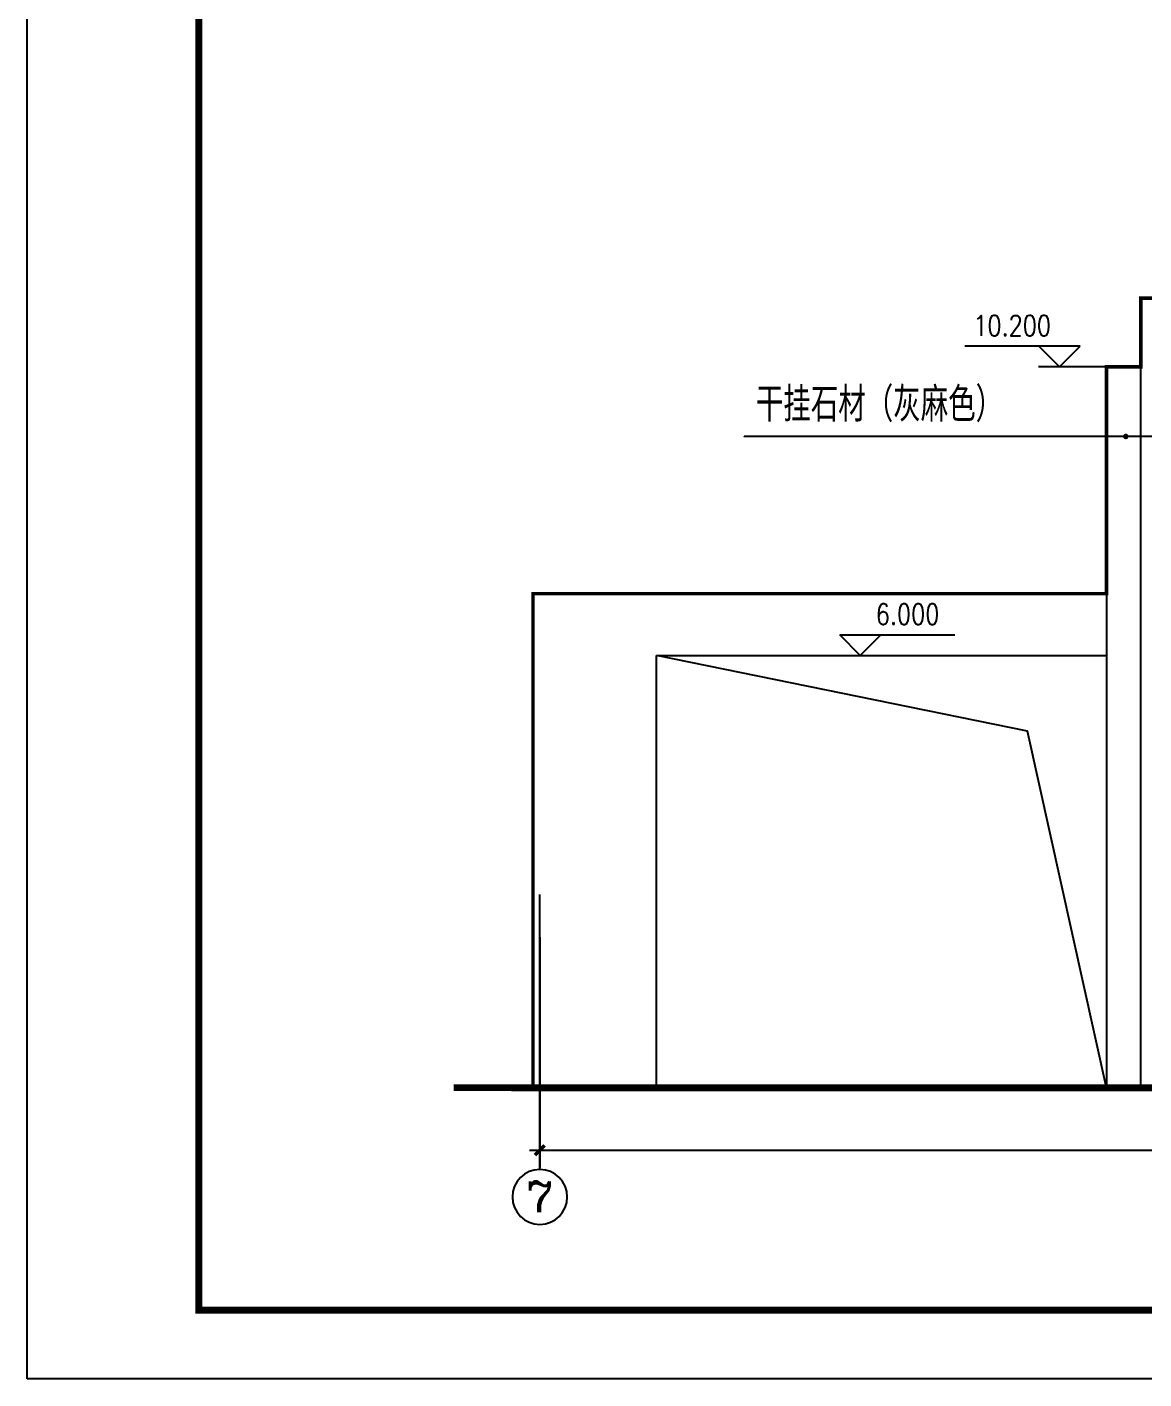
# Model space of a CAD drawing. Extents: x 535358 to 858566, y -185481 to -98609.
# Drawn here: x 774197 to 790458, y -162258 to -142580 of the extents above; entities that cross this region are included whole.
import ezdxf
from ezdxf.enums import TextEntityAlignment as Align

# ---------------------------------------------------------------- set-up
doc = ezdxf.new("R2010")
doc.units = 0
doc.header["$LTSCALE"] = 1000
doc.header["$MEASUREMENT"] = 0
doc.layers.get('0').update_dxf_attribs({"linetype": 'CONTINUOUS'})
doc.layers.get('DEFPOINTS').update_dxf_attribs({"linetype": 'CONTINUOUS'})
for name, color, linetype in [('AXIS', 3, 'CONTINUOUS'), ('AXIS_TEXT', 3, 'CONTINUOUS'), ('E_GROUND', 2, 'CONTINUOUS'), ('E_WALL', 255, 'CONTINUOUS'), ('E_WINDOW', 2, 'CONTINUOUS'), ('LEVL', 3, 'CONTINUOUS'), ('PUB_SYMB', 3, 'CONTINUOUS'), ('PUB_TEXT', 7, 'CONTINUOUS'), ('PUB_TITLE', 4, 'CONTINUOUS')]:
    doc.layers.add(name, color=color, linetype=linetype)
doc.styles.add('-HZTXTSIMPLEX', font='SIMPLEX.shx', dxfattribs={"bigfont": 'HZTXT.shx'})
doc.styles.add('COMPLEX', font='COMPLEX.shx')
doc.styles.add('dim_font', font='SIMPLEX.shx', dxfattribs={"width": 0.8})
doc.dimstyles.new('DIMN', dxfattribs={"dimtxt": 300, "dimasz": 100, "dimexe": 250, "dimexo": 300, "dimgap": 0, "dimtad": 0, "dimdec": 0, "dimzin": 0, "dimdsep": 46, "dimtxsty": 'dim_font', "dimblk": 'ARCHTICK', "dimcen": 0.09, "dimdle": 150, "dimclrt": 7, "dimazin": 0, "dimtfac": 1, "dimtdec": 0, "dimtix": 1, "dimtmove": 2, "dimatfit": 3, "dimldrblk": 'ARCHTICK', "dimfxl": 1, "dimtvp": 1, "dimtolj": 1, "dimtzin": 0, "dimarcsym": 0})

# ---------------------------------------------------------------- blocks, each defined once
blk = doc.blocks.new('_axiso')
blk.add_circle((0, 0), 0.5)
at = {"layer": 'AXIS_TEXT', "style": 'COMPLEX', "width": 1.041667}
blk.add_attdef('A', text='', height=0.56, dxfattribs=at).set_placement((-0.25, -0.28), (0.25, -0.28), align=Align.FIT)
blk = doc.blocks.new('_archtick')
at = {"const_width": 0.5}
blk.add_lwpolyline([(-0.7, -0.7), (0.7, 0.7)], dxfattribs=at)
blk = doc.blocks.new('*D855')
at = {"layer": 'AXIS', "color": 0, "lineweight": -2, "transparency": 16777216}
for p, q in [((781663, -155829), (781663, -159179)), ((808763, -155829), (808763, -159179)), ((781513, -158929), (808913, -158929))]:
    blk.add_line(p, q, dxfattribs=at)
at = {"layer": 'DEFPOINTS', "color": 0, "transparency": 16777216}
for p in [(781663, -155529), (808763, -155529), (808763, -158929)]:
    blk.add_point(p, dxfattribs=at)
at = {"layer": 'AXIS', "color": 0, "lineweight": -2, "transparency": 16777216, "xscale": 100, "yscale": 100, "zscale": 100, "rotation": 180}
blk.add_blockref('_archtick', (781663, -158929), dxfattribs=at)
at = {"layer": 'AXIS', "color": 0, "lineweight": -2, "transparency": 16777216, "xscale": 100, "yscale": 100, "zscale": 100}
blk.add_blockref('_archtick', (808763, -158929), dxfattribs=at)
at = {"layer": 'AXIS', "color": 7, "transparency": 16777216, "insert": (795213, -158629), "char_height": 300, "attachment_point": 5, "style": 'dim_font'}
blk.add_mtext('\\A1;27100', dxfattribs=at)

msp = doc.modelspace()

# ---------------------------------------------------------------- linework, layer by layer
at = {"const_width": 50}
msp.add_lwpolyline([(808863.1, -158026), (808863.1, -150826), (792313.1, -150826), (792313.1, -147526), (791812.2, -147526), (791813.1, -146526), (790413.1, -146526), (790413.1, -147526), (789913.1, -147526), (789913.1, -150826), (781563.1, -150826), (781563.1, -158026)], dxfattribs=at)
at = {"layer": 'AXIS'}
for p, q in [((790413.1, -147526), (788922.8, -147526)), ((781663.1, -159208.8), (781663.1, -155208.8))]:
    msp.add_line(p, q, dxfattribs=at)
at = {"layer": 'E_GROUND', "const_width": 100}
msp.add_lwpolyline([(809598.7, -158026), (809598.7, -158026), (780410.2, -158019)], dxfattribs=at)
at = {"layer": 'E_GROUND'}
msp.add_lwpolyline([(780910.2, -158019), (781161.5, -158019)], dxfattribs=at)
at = {"layer": 'E_WALL'}
for points in [[(790413.1, -147526), (789913.1, -147526), (789913.1, -158021.3)], [(790413.1, -158026), (790413.1, -147526)], [(781563.1, -150826), (781563.1, -158026)], [(781563.1, -150826), (781563.1, -150826), (789913.1, -150826)], [(783363.1, -158026), (783363.1, -151726)], [(783363.1, -151726), (789913.1, -151726)], [(789913.1, -158021.3), (788760.4, -152831), (783363.1, -151726)]]:
    msp.add_lwpolyline(points, dxfattribs=at)
for points in [[(781563.1, -151726), (781563.1, -151726)], [(781563.1, -153526), (781563.1, -153526)]]:
    msp.add_lwpolyline(points, close=True, dxfattribs=at)
at = {"layer": 'E_WINDOW'}
for points in [[(790413.1, -158021.4), (790413.1, -146526)], [(790413.1, -146526), (791813.1, -146526)]]:
    msp.add_lwpolyline(points, dxfattribs=at)
at = {"layer": 'LEVL'}
for p, q in [((789227.3, -147226), (787850.1, -147226)), ((788927.3, -147226), (789227.3, -147526)), ((789527.3, -147226), (788927.3, -147226)), ((789227.3, -147526), (789527.3, -147226)), ((786328.1, -151726), (786028.1, -151426)), ((786028.1, -151426), (786628.1, -151426)), ((786628.1, -151426), (786328.1, -151726)), ((786328.1, -151426), (787705.3, -151426))]:
    msp.add_line(p, q, dxfattribs=at)
at = {"layer": 'PUB_SYMB'}
msp.add_lwpolyline([(792084.2, -148538), (784639.7, -148538), (784639.7, -148538)], dxfattribs=at)
at = {"layer": 'PUB_SYMB', "const_width": 40}
msp.add_lwpolyline([(790173.2, -148539.3, 1), (790213.2, -148539.3, 1)], format="xyb", close=True, dxfattribs=at)
at = {"layer": 'PUB_TITLE'}
msp.add_lwpolyline([(774197.1, -162258.4), (774197.1, -120258.4), (833597.1, -120258.4), (833597.1, -162258.4)], close=True, dxfattribs=at)
at = {"layer": 'PUB_TITLE', "const_width": 100}
msp.add_lwpolyline([(776697.1, -161258.4), (832597.1, -161258.4), (832597.1, -121258.4), (776697.1, -121258.4)], close=True, dxfattribs=at)

# ---------------------------------------------------------------- block references
at = {"layer": 'AXIS'}
ref = msp.add_blockref('_axiso', (781663.1, -159608.8), dxfattribs=dict(at, xscale=-800, yscale=800, zscale=800))
ref.add_attrib('A', '7', dxfattribs={"layer": 'AXIS_TEXT', "height": 448, "style": 'COMPLEX', "width": 1.339286}).set_placement((781463.1, -159832.8), (781863.1, -159832.8), align=Align.FIT)

# ---------------------------------------------------------------- texts
at = {"layer": 'LEVL', "color": 7, "char_height": 300, "attachment_point": 5, "style": 'dim_font'}
for s, insert in [('10.200', (788538.7, -146926)), ('6.000', (787016.7, -151126))]:
    msp.add_mtext(s, dxfattribs=dict(at, insert=insert))
at = {"layer": 'PUB_TEXT', "lineweight": -3, "style": '-HZTXTSIMPLEX', "width": 0.8}
msp.add_text('干挂石材（灰麻色）', height=500, dxfattribs=at).set_placement((784807.7, -148323.4))

# ---------------------------------------------------------------- dimensions: what is measured, and where the dimension line sits
at = {"layer": 'AXIS'}
dim = msp.add_linear_dim(base=(808763.1, -158928.6), p1=(781663.1, -155528.6), p2=(808763.1, -155528.6), dimstyle='DIMN', dxfattribs=at)
dim.commit()
dim.dimension.update_dxf_attribs({"geometry": '*D855', "text_midpoint": (795213.1, -158628.6)})

doc.saveas('drawing.dxf')
